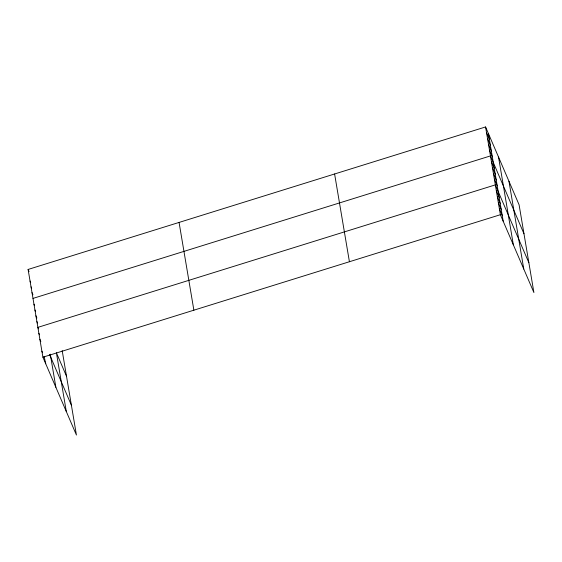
<?xml version="1.0" encoding="UTF-8"?>
<svg xmlns="http://www.w3.org/2000/svg" width="562" height="562" viewBox="0 0 562 562"><rect width="100%" height="100%" fill="white"/><g stroke="black" fill="none" stroke-linecap="round" stroke-linejoin="round"><path stroke-width="0.84" d="M62.178 350.597L76.432 435.044L42.909 357.207L28.1 269.451L485.568 126.956L519.091 204.793L533.9 292.549L500.377 214.712L485.568 126.956M32.989 298.408L490.457 155.913L523.974 233.757M42.909 357.207L500.377 214.712M486.544 132.744L489.39 139.348M487.521 138.54L490.366 145.144M488.497 144.329L491.343 150.932M489.474 150.124L492.319 156.728M491.434 161.708L494.272 168.305M492.41 167.497L495.255 174.101M493.387 173.293L496.232 179.889M494.363 179.081L497.208 185.685M528.863 262.714L495.34 184.877L37.872 327.372L38.504 328.833M496.351 190.841L499.189 197.445M497.356 196.805L500.201 203.409M498.361 202.777L501.206 209.38M499.372 208.741L502.21 215.344M28.1 269.451L29.048 271.65M30.053 281.035L30.685 282.503M31.029 286.824L31.662 288.292M32.013 292.619L32.954 294.818M66.513 376.252L56.383 352.739L66.309 411.539M33.966 304.204L34.598 305.672M34.942 309.992L35.575 311.46M35.919 315.788L36.867 317.987M36.895 321.576L37.528 323.045M49.575 354.538L71.395 405.209M38.883 333.336L39.516 334.804M39.888 339.3L40.836 341.506M41.904 351.236L42.536 352.704M44.117 356.371L45.754 363.804M508.968 181.287L523.777 269.043M498.536 157.065L513.345 244.821M488.406 133.559L503.222 221.309M334.601 173.981L349.416 261.73M179.067 222.426L193.876 310.182M50.285 354.172L55.877 387.316"/></g></svg>
